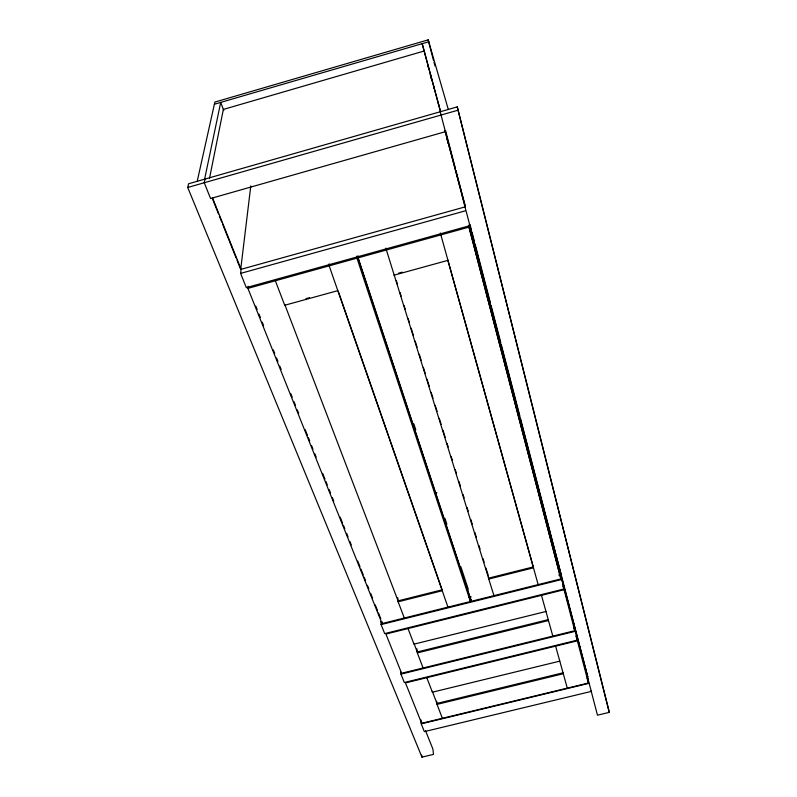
<?xml version="1.0" encoding="UTF-8"?>
<svg xmlns="http://www.w3.org/2000/svg" width="797" height="797" viewBox="0 0 797 797"><rect width="100%" height="100%" fill="white"/><g stroke="black" fill="none" stroke-linecap="round" stroke-linejoin="round"><path stroke-width="1.2" d="M357.464 256.534L469.612 596.515L470.429 601.516L382.072 623.573L247.917 288.375L248.136 286.302M240.604 273.401L466.006 210.657L469.911 225.661L246.313 287.637L240.604 273.401L241.102 269.326M250.806 185.86L240.704 269.426L465.408 206.812M209.462 178.578L223.349 109.428L424.124 51.018L440.542 111.64L422.201 43.666L424.084 50.888M205.018 179.066L204.251 182.742L210.577 198.513L445.423 131.674L440.203 111.769M204.61 179.186L220.709 102.405L223.768 110.564M197.208 181.308L214.861 102.076L428.188 39.85L448.303 109.458M425.548 730.71L432.93 749.17L433.488 754.39L421.962 757.15L187.713 187.474L188.59 183.768L457.259 106.888L609.287 712.359L597.471 715.188L591.095 690.83M214.373 104.248L428.736 41.753M187.713 187.474L458.255 110.125M247.917 288.375L356.956 258.158L356.817 256.166M468.985 227.115L560.919 578.931L471.396 601.277L358.142 257.829L468.985 227.115L468.487 225.212M305.968 298.656L309.505 297.68M398.58 273.172L402.176 272.185M337.808 290.656L284.718 305.261L275.354 280.773M393.887 275.224L447.844 260.38M434.465 493.243L436.866 492.626M404.338 618.024L398.131 601.805L442.245 590.726M493.951 595.648L488.77 579.05L533.472 567.833L533.004 565.87M468.516 597.551L471.196 596.873M558.697 575.006L561.108 574.398L532.794 467.849M564.226 588.933L384.702 633.615L381.076 624.579L561.755 579.479L560.46 574.567L563.967 587.947M545.975 611.488L413.992 644.155L408.014 628.554M548.276 619.628L417.249 651.986L413.892 643.229M423.107 667.976L417.339 652.912L548.485 620.544M563.09 585.994L574.786 630.716L401.618 673.256L385.917 634.053L564.087 589.72L563.041 585.775M576.241 635.07L577.566 640.081L404.328 682.511L400.951 674.113L575.275 631.304L573.95 626.303L575.952 633.974M559.793 661.141L432.373 692.194L426.823 677.689M563.071 672.807L436.925 703.432L432.263 691.248M436.676 701.28L437.035 704.379L563.29 673.734M421.663 723.307L588.445 683.019L576.101 635.797L577.427 640.808L405.484 682.909L421.663 723.307L421.464 721.235M421.234 723.845L589.152 683.278L591.274 691.407L424.353 731.626L421.234 723.845L420.826 719.681M212.4 197.536L241.003 269.087M255.767 306.018L257.152 309.475M258.995 314.098L260.38 317.555M262.223 322.177L263.608 325.634M273.301 349.873L274.686 353.33M276.529 357.953L277.914 361.41M279.757 366.032L281.142 369.489M290.835 393.728L292.22 397.185M294.063 401.808L295.448 405.265M297.291 409.877L298.676 413.344M305.131 429.503L307.443 435.272M308.359 437.583L309.744 441.04M311.587 445.653L312.972 449.119M314.825 453.732L316.21 457.199M322.665 473.358L324.967 479.127M325.893 481.438L327.278 484.895M329.121 489.507L330.506 492.974M332.349 497.587L333.734 501.054M340.199 517.213L342.501 522.981M343.427 525.283L344.812 528.75M346.655 533.362L348.04 536.829M349.883 541.442L351.268 544.909M357.723 561.058L360.035 566.836M360.961 569.138L363.263 574.916M364.189 577.217L365.574 580.684M367.417 585.297L368.802 588.764M370.645 593.376L372.488 597.989M375.257 604.913L377.569 610.691M378.485 612.993L380.797 618.771M212.47 198.842L218.478 213.865M219.404 216.176L221.715 221.955M222.642 224.266L236.051 257.78M236.978 260.091L240.674 269.336M437.035 704.379L442.365 718.306M284.758 304.494L398.052 600.878L442.126 589.82L338.605 292.25M447.954 607.135L329.181 265.849L329.141 263.847M356.956 258.158L470.429 601.516M413.832 423.884L415.775 429.782M444.925 518.349L446.868 524.247M460.855 566.757L468.247 589.192M396.318 280.614L397.434 284.18M400.024 292.489L401.16 296.135M404.099 305.56L405.235 309.196M408.174 318.631L409.309 322.267M411.162 328.205L413.384 335.338M415.207 341.196L417.09 347.213M419.292 354.267L421.165 360.284M423.366 367.337L425.239 373.345M427.062 379.213L429.314 386.415M431.137 392.283L433.02 398.291M435.222 405.344L437.095 411.362M439.296 418.415L441.169 424.432M442.993 430.29L445.244 437.493M447.067 443.361L448.203 446.997M451.152 456.432L452.278 460.068M455.226 469.493L456.352 473.129M458.923 481.378L460.427 486.2M462.997 494.449L464.133 498.075M467.082 507.51L468.208 511.146M470.808 519.465L472.282 524.217M474.853 532.456L476.357 537.278M478.927 545.527L480.063 549.163M483.012 558.597L484.138 562.224M485.971 568.102L488.192 575.225M541.482 595.349L552.819 636.106M555.619 646.148L567.295 688.13M447.685 259.663L533.263 566.936L488.601 578.154L385.808 248.126M538.144 584.609L440.342 233.013M609.287 712.359L457.259 106.888M430.32 74.151L431.595 78.883M433.518 85.976L434.156 88.347M438.32 103.72L438.958 106.091M444.925 130.748L465.089 205.626M465 206.931L465.747 209.731M561.925 579.439L563.21 584.231M563.848 586.612L587.847 677.151L555.599 553.257M587.817 678.217L589.152 683.278M573.461 625.715L574.786 630.716M560.919 578.931L468.606 225.71M587.1 677.948L588.445 683.019M445.643 130.907L455.356 168.207M455.984 170.608L460.995 189.865M461.622 192.266L465.059 205.506M470.081 224.764L471.326 229.576M471.954 231.977L474.464 241.601M475.092 244.012L490.444 302.97M491.062 305.381L500.775 342.68M501.403 345.091L519.883 416.084M520.511 418.485L554.971 550.847M445.224 131.037L464.99 206.881M469.692 224.933L587.967 678.785M427.859 65.334L428.487 67.745M430.37 74.968L431.625 79.79M447.007 138.788L448.263 143.609M469.612 225.491L533.851 471.904M535.544 478.369L537.736 486.798M540.246 496.431L540.874 498.842M428.188 39.85L433.458 60.343M434.006 62.256L434.933 65.872M488.402 577.078L488.77 579.05M471.067 599.274L471.396 601.277M416.931 648.828L417.339 652.912M421.762 755.058L421.962 757.15M397.783 597.77L398.131 601.805M400.781 672.05L400.951 674.113M358.002 255.837L358.142 257.829M381.932 621.54L382.072 623.573M380.876 621.521L381.076 624.579"/></g></svg>
